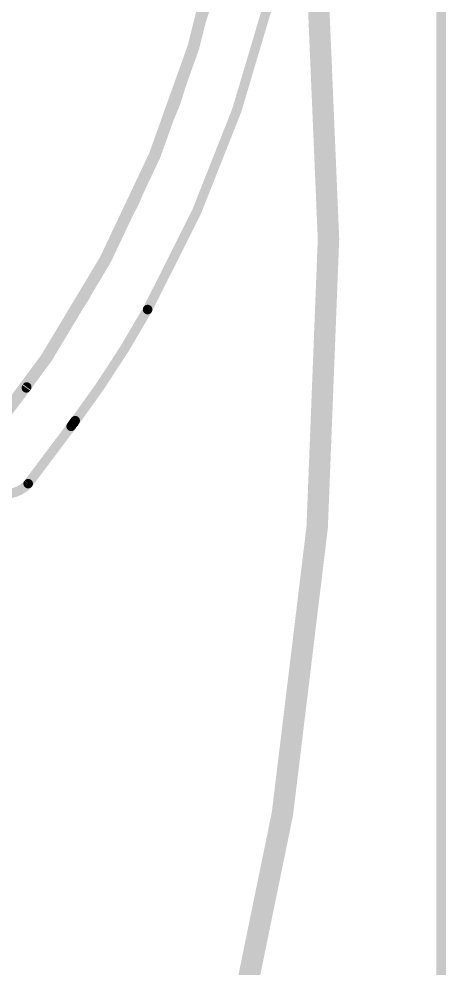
# Model space of a CAD drawing. Extents: x 0 to 107, y -24 to 80.
# Drawn here: x 50.68 to 59.79, y 27.7 to 47.95 of the extents above; entities that cross this region are included whole.
import ezdxf

# ---------------------------------------------------------------- set-up
doc = ezdxf.new("R2010")
doc.units = 0
for name, color, linetype in [('1', 12, 'CONTINUOUS'), ('16', 132, 'CONTINUOUS'), ('20', 53, 'CONTINUOUS')]:
    doc.layers.add(name, color=color, linetype=linetype)

msp = doc.modelspace()

# ---------------------------------------------------------------- linework, layer by layer
at = {"layer": '1', "const_width": 0.4572}
msp.add_lwpolyline([(53.34, 19.05, 0.1023), (57.023, 49.403)], format="xyb", dxfattribs=at)
at = {"layer": '16', "const_width": 0.254}
msp.add_lwpolyline([(30.5054, 29.6165, 0.4142), (55.4737, 54.5848)], format="xyb", dxfattribs=at)
at = {"layer": '20', "const_width": 0.2032}
for points in [[(59.69, 1.27), (59.69, 78.74)], [(50.8444, 40.0938), (49.9241, 38.8733)], [(50.8752, 38.0318), (51.7954, 39.2558)], [(51.7918, 39.2556), (51.878, 39.3761)]]:
    msp.add_lwpolyline(points, dxfattribs=at)
at = {"layer": '20'}
for points, const_width in [([(50.8356, 40.0761, 0.0898), (54.7065, 48.3413)], 0.2032), ([(53.4238, 41.7474, 0.0661), (55.9918, 48.2346)], 0.2032), ([(51.8617, 39.3421, 0.0335), (53.4238, 41.7474)], 0.2032), ([(53.3794, 41.7722, 1), (53.4682, 41.7226)], 0.1016), ([(53.4682, 41.7226, 1), (53.3794, 41.7722)], 0.1016), ([(50.7942, 40.1055, 1), (50.877, 40.0467)], 0.1016), ([(50.885, 40.0632, 1), (50.8038, 40.1244)], 0.1016), ([(51.7505, 39.2852, 1), (51.8331, 39.226)], 0.1016), ([(51.836, 39.2253, 1), (51.7548, 39.2863)], 0.1016), ([(51.821, 39.3726, 1), (51.9024, 39.3116)], 0.1016), ([(51.9193, 39.3465, 1), (51.8367, 39.4057)], 0.1016), ([(49.9241, 38.8733, 0.9999), (50.8752, 38.0318)], 0.2032), ([(50.8346, 38.0623, 1), (50.9158, 38.0013)], 0.1016), ([(50.9132, 37.9981, 1), (50.8372, 38.0655)], 0.1016)]:
    msp.add_lwpolyline(points, format="xyb", dxfattribs=dict(at, const_width=const_width))

doc.saveas('drawing.dxf')
